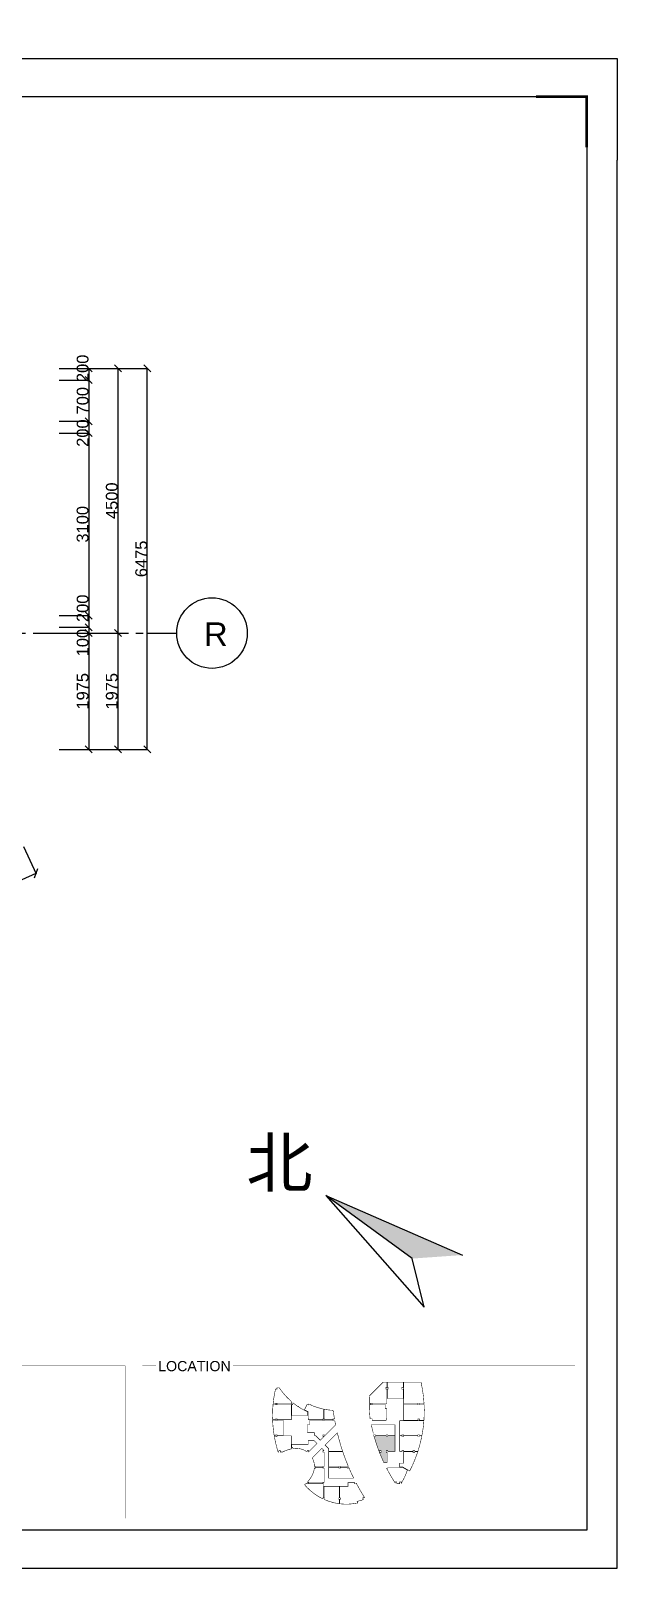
# Model space of a CAD drawing. Header units: inches. Extents: x -29499 to 18736, y -11730 to 82511.
# Drawn here: x 8768 to 18736, y -11730 to 14402 of the extents above; entities that cross this region are included whole.
import ezdxf

# ---------------------------------------------------------------- set-up
doc = ezdxf.new("R2010")
doc.units = ezdxf.units.IN
doc.header["$MEASUREMENT"] = 0
doc.linetypes.add('CENTER', pattern=[2, 1.25, -0.25, 0.25, -0.25])
for name, color, linetype in [('DIM', 3, 'Continuous'), ('DIM TEXT', 7, 'Continuous'), ('WALL', 255, 'Continuous'), ('轴线', 10, 'CENTER')]:
    doc.layers.add(name, color=color, linetype=linetype)
doc.styles.add('3F_2017.02$0$H1', font='swisscl.ttf')
doc.styles.get("Standard").update_dxf_attribs({"font": 'arial.ttf'})
doc.dimstyles.new('DIM-200MM', dxfattribs={"dimtxt": 200, "dimasz": 120, "dimexe": 10, "dimexo": 10, "dimgap": 0.7, "dimtad": 1, "dimdec": 0, "dimrnd": 5, "dimzin": 1, "dimdsep": 46, "dimtxsty": 'Standard', "dimblk": 'OBLIQUE', "dimcen": 0.5, "dimdle": 1, "dimclrd": 256, "dimclre": 256, "dimclrt": 7, "dimaunit": 1, "dimadec": 0, "dimazin": 0, "dimtfac": 1, "dimtdec": 0, "dimtix": 1, "dimtmove": 2, "dimatfit": 3, "dimfxl": 0, "dimtolj": 1, "dimtzin": 1, "dimarcsym": 0})

# ---------------------------------------------------------------- blocks, each defined once
blk = doc.blocks.new('_Oblique')
at = {"color": 0, "linetype": 'ByBlock', "lineweight": -2}
blk.add_line((-0.5, -0.5), (0.5, 0.5), dxfattribs=at)
blk = doc.blocks.new('*D143')
at = {"layer": 'DEFPOINTS', "color": 0, "transparency": 16777216}
for p in [(1880, 8664), (1880, 8464), (9752, 8464)]:
    blk.add_point(p, dxfattribs=at)
at = {"layer": 'DIM', "lineweight": -2, "transparency": 16777216}
for p, q in [((9252, 8664), (9762, 8664)), ((9752, 8665), (9752, 8463)), ((9252, 8464), (9762, 8464))]:
    blk.add_line(p, q, dxfattribs=at)
at = {"layer": 'DIM', "lineweight": -2, "transparency": 16777216, "xscale": 120, "yscale": 120, "zscale": 120}
for p, rotation in [((9752, 8664), 90), ((9752, 8464), 270)]:
    blk.add_blockref('_Oblique', p, dxfattribs=dict(at, rotation=rotation))
at = {"layer": 'DIM', "color": 7, "transparency": 16777216, "insert": (9650, 8664), "char_height": 200, "attachment_point": 5, "rotation": 90}
blk.add_mtext('\\A1;200', dxfattribs=at)
blk = doc.blocks.new('*D144')
at = {"layer": 'DEFPOINTS', "color": 0, "transparency": 16777216}
for p in [(1880, 8464), (1811, 7764), (9752, 7764)]:
    blk.add_point(p, dxfattribs=at)
at = {"layer": 'DIM', "lineweight": -2, "transparency": 16777216}
for p, q in [((9252, 8464), (9762, 8464)), ((9752, 8465), (9752, 7763)), ((9252, 7764), (9762, 7764))]:
    blk.add_line(p, q, dxfattribs=at)
at = {"layer": 'DIM', "lineweight": -2, "transparency": 16777216, "xscale": 120, "yscale": 120, "zscale": 120}
for p, rotation in [((9752, 8464), 90), ((9752, 7764), 270)]:
    blk.add_blockref('_Oblique', p, dxfattribs=dict(at, rotation=rotation))
at = {"layer": 'DIM', "color": 7, "transparency": 16777216, "insert": (9650, 8114), "char_height": 200, "attachment_point": 5, "rotation": 90}
blk.add_mtext('\\A1;700', dxfattribs=at)
blk = doc.blocks.new('*D145')
at = {"layer": 'DEFPOINTS', "color": 0, "transparency": 16777216}
for p in [(1811, 7764), (1827, 7564), (9752, 7564)]:
    blk.add_point(p, dxfattribs=at)
at = {"layer": 'DIM', "lineweight": -2, "transparency": 16777216}
for p, q in [((9252, 7764), (9762, 7764)), ((9752, 7765), (9752, 7563)), ((9252, 7564), (9762, 7564))]:
    blk.add_line(p, q, dxfattribs=at)
at = {"layer": 'DIM', "lineweight": -2, "transparency": 16777216, "xscale": 120, "yscale": 120, "zscale": 120}
for p, rotation in [((9752, 7764), 90), ((9752, 7564), 270)]:
    blk.add_blockref('_Oblique', p, dxfattribs=dict(at, rotation=rotation))
at = {"layer": 'DIM', "color": 7, "transparency": 16777216, "insert": (9650, 7564), "char_height": 200, "attachment_point": 5, "rotation": 90}
blk.add_mtext('\\A1;200', dxfattribs=at)
blk = doc.blocks.new('*D146')
at = {"layer": 'DEFPOINTS', "color": 0, "transparency": 16777216}
for p in [(1827, 7564), (7640, 4464), (9752, 4464)]:
    blk.add_point(p, dxfattribs=at)
at = {"layer": 'DIM', "lineweight": -2, "transparency": 16777216}
for p, q in [((9252, 7564), (9762, 7564)), ((9752, 7565), (9752, 4463)), ((9252, 4464), (9762, 4464))]:
    blk.add_line(p, q, dxfattribs=at)
at = {"layer": 'DIM', "lineweight": -2, "transparency": 16777216, "xscale": 120, "yscale": 120, "zscale": 120}
for p, rotation in [((9752, 7564), 90), ((9752, 4464), 270)]:
    blk.add_blockref('_Oblique', p, dxfattribs=dict(at, rotation=rotation))
at = {"layer": 'DIM', "color": 7, "transparency": 16777216, "insert": (9649, 6014), "char_height": 200, "attachment_point": 5, "rotation": 90}
blk.add_mtext('\\A1;3100', dxfattribs=at)
blk = doc.blocks.new('*D147')
at = {"layer": 'DEFPOINTS', "color": 0, "transparency": 16777216}
for p in [(7640, 4464), (7560, 4264), (9752, 4264)]:
    blk.add_point(p, dxfattribs=at)
at = {"layer": 'DIM', "lineweight": -2, "transparency": 16777216}
for p, q in [((9252, 4464), (9762, 4464)), ((9752, 4465), (9752, 4263)), ((9252, 4264), (9762, 4264))]:
    blk.add_line(p, q, dxfattribs=at)
at = {"layer": 'DIM', "lineweight": -2, "transparency": 16777216, "xscale": 120, "yscale": 120, "zscale": 120}
for p, rotation in [((9752, 4464), 90), ((9752, 4264), 270)]:
    blk.add_blockref('_Oblique', p, dxfattribs=dict(at, rotation=rotation))
at = {"layer": 'DIM', "color": 7, "transparency": 16777216, "insert": (9650, 4586), "char_height": 200, "attachment_point": 5, "rotation": 90}
blk.add_mtext('\\A1;200', dxfattribs=at)
blk = doc.blocks.new('*D148')
at = {"layer": 'DEFPOINTS', "color": 0, "transparency": 16777216}
for p in [(7560, 4164), (8267, 2188), (9752, 2188)]:
    blk.add_point(p, dxfattribs=at)
at = {"layer": 'DIM', "lineweight": -2, "transparency": 16777216}
for p, q in [((9252, 4164), (9762, 4164)), ((9752, 4165), (9752, 2187)), ((9252, 2188), (9762, 2188))]:
    blk.add_line(p, q, dxfattribs=at)
at = {"layer": 'DIM', "lineweight": -2, "transparency": 16777216, "xscale": 120, "yscale": 120, "zscale": 120}
for p, rotation in [((9752, 4164), 90), ((9752, 2188), 270)]:
    blk.add_blockref('_Oblique', p, dxfattribs=dict(at, rotation=rotation))
at = {"layer": 'DIM', "color": 7, "transparency": 16777216, "insert": (9650, 3176), "char_height": 200, "attachment_point": 5, "rotation": 90}
blk.add_mtext('\\A1;1975', dxfattribs=at)
blk = doc.blocks.new('*D149')
at = {"layer": 'DEFPOINTS', "color": 0, "transparency": 16777216}
for p in [(2217, 8664), (8267, 4164), (10249, 4164)]:
    blk.add_point(p, dxfattribs=at)
at = {"layer": 'DIM', "lineweight": -2, "transparency": 16777216}
for p, q in [((9749, 8664), (10259, 8664)), ((10249, 8665), (10249, 4163)), ((9749, 4164), (10259, 4164))]:
    blk.add_line(p, q, dxfattribs=at)
at = {"layer": 'DIM', "lineweight": -2, "transparency": 16777216, "xscale": 120, "yscale": 120, "zscale": 120}
for p, rotation in [((10249, 8664), 90), ((10249, 4164), 270)]:
    blk.add_blockref('_Oblique', p, dxfattribs=dict(at, rotation=rotation))
at = {"layer": 'DIM', "color": 7, "transparency": 16777216, "insert": (10146, 6414), "char_height": 200, "attachment_point": 5, "rotation": 90}
blk.add_mtext('\\A1;4500', dxfattribs=at)
blk = doc.blocks.new('*D150')
at = {"layer": 'DEFPOINTS', "color": 0, "transparency": 16777216}
for p in [(7560, 4264), (7560, 4164), (9752, 4164)]:
    blk.add_point(p, dxfattribs=at)
at = {"layer": 'DIM', "lineweight": -2, "transparency": 16777216}
for p, q in [((9252, 4264), (9762, 4264)), ((9752, 4265), (9752, 4163)), ((9252, 4164), (9762, 4164))]:
    blk.add_line(p, q, dxfattribs=at)
at = {"layer": 'DIM', "lineweight": -2, "transparency": 16777216, "xscale": 120, "yscale": 120, "zscale": 120}
for p, rotation in [((9752, 4264), 90), ((9752, 4164), 270)]:
    blk.add_blockref('_Oblique', p, dxfattribs=dict(at, rotation=rotation))
at = {"layer": 'DIM', "color": 7, "transparency": 16777216, "insert": (9650, 4003), "char_height": 200, "attachment_point": 5, "rotation": 90}
blk.add_mtext('\\A1;100', dxfattribs=at)
blk = doc.blocks.new('*D162')
at = {"layer": 'DEFPOINTS', "color": 0, "transparency": 16777216}
for p in [(-29499, 82511), (7867, 2212), (-7152, -3398), (-1346, -3936)]:
    blk.add_point(p, dxfattribs=at)
at = {"layer": 'DIM', "lineweight": -2, "transparency": 16777216}
for p, q in [((8647, 536), (8862, 74)), ((-6737, -4992), (-6609, -5486))]:
    blk.add_line(p, q, dxfattribs=at)
blk.add_arc((-29499, 82511), 90915, 284.58078, 294.95408, dxfattribs=at)
at = {"layer": 'DIM', "lineweight": -2, "transparency": 16777216, "xscale": 120, "yscale": 120, "zscale": 120}
for p, rotation in [((8858, 83), 24.95408046656782), ((-6611, -5476), 194.580781532387)]:
    blk.add_blockref('_Oblique', p, dxfattribs=dict(at, rotation=rotation))
at = {"layer": 'DIM', "color": 7, "transparency": 16777216, "insert": (1214, -2950), "char_height": 200, "attachment_point": 5, "rotation": 19.7674}
blk.add_mtext('\\A1;⌒15995', dxfattribs=at)
blk = doc.blocks.new('*D168')
at = {"layer": 'DEFPOINTS', "color": 0, "transparency": 16777216}
for p in [(8267, 4164), (8267, 2188), (10249, 2188)]:
    blk.add_point(p, dxfattribs=at)
at = {"layer": 'DIM', "lineweight": -2, "transparency": 16777216}
for p, q in [((9749, 4164), (10259, 4164)), ((10249, 4165), (10249, 2187)), ((9749, 2188), (10259, 2188))]:
    blk.add_line(p, q, dxfattribs=at)
at = {"layer": 'DIM', "lineweight": -2, "transparency": 16777216, "xscale": 120, "yscale": 120, "zscale": 120}
for p, rotation in [((10249, 4164), 90), ((10249, 2188), 270)]:
    blk.add_blockref('_Oblique', p, dxfattribs=dict(at, rotation=rotation))
at = {"layer": 'DIM', "color": 7, "transparency": 16777216, "insert": (10146, 3176), "char_height": 200, "attachment_point": 5, "rotation": 90}
blk.add_mtext('\\A1;1975', dxfattribs=at)
blk = doc.blocks.new('*D169')
at = {"layer": 'DEFPOINTS', "color": 0, "transparency": 16777216}
for p in [(2217, 8664), (10749, 8664), (8267, 2188)]:
    blk.add_point(p, dxfattribs=at)
at = {"layer": 'DIM', "lineweight": -2, "transparency": 16777216}
for p, q in [((10249, 8664), (10759, 8664)), ((10749, 2187), (10749, 8665)), ((10249, 2188), (10759, 2188))]:
    blk.add_line(p, q, dxfattribs=at)
at = {"layer": 'DIM', "lineweight": -2, "transparency": 16777216, "xscale": 120, "yscale": 120, "zscale": 120}
for p, rotation in [((10749, 8664), 90), ((10749, 2188), 270)]:
    blk.add_blockref('_Oblique', p, dxfattribs=dict(at, rotation=rotation))
at = {"layer": 'DIM', "color": 7, "transparency": 16777216, "insert": (10646, 5426), "char_height": 200, "attachment_point": 5, "rotation": 90}
blk.add_mtext('\\A1;6475', dxfattribs=at)

msp = doc.modelspace()

# ---------------------------------------------------------------- hatches: boundary and pattern name
msp.add_hatch(color=256).paths.add_polyline_path([(15253, -6466.2), (16103, -6406.4), (13781.5, -5394.6)])
at = {"layer": 'WALL'}
h = msp.add_hatch(color=256, dxfattribs=at)
h.dxf.hatch_style = 1
edge = h.paths.add_edge_path()
edge.add_line((14958.7, -9478.8), (14837.1, -9478.8))
edge.add_line((14837.1, -9478.8), (14837.1, -9490))
edge.add_line((14837.1, -9490), (14808.3, -9490))
edge.add_line((14808.3, -9490), (14808.3, -9478.8))
edge.add_line((14808.3, -9478.8), (14625.9, -9478.8))
edge.add_line((14625.9, -9478.8), (14625.9, -9490))
edge.add_line((14625.9, -9490), (14603.7, -9490))
edge.add_arc((17204.5, -8771), 2698.4, 195.45398, 201.47401)
edge.add_line((14693.5, -9758.8), (14693.5, -9730))
edge.add_line((14693.5, -9730), (14722.3, -9730))
edge.add_line((14722.3, -9730), (14722.3, -9758.8))
edge.add_line((14722.3, -9758.8), (14693.2, -9759))
edge.add_line((14693.2, -9759), (14766.4, -9930))
edge.add_line((14766.4, -9930), (14824.3, -9930))
edge.add_line((14824.3, -9930), (14824.3, -9758.8))
edge.add_line((14824.3, -9758.8), (14808.3, -9758.8))
edge.add_line((14808.3, -9758.8), (14808.3, -9730))
edge.add_line((14808.3, -9730), (14837.1, -9730))
edge.add_line((14837.1, -9730), (14837.1, -9741.2))
edge.add_line((14837.1, -9741.2), (14958.7, -9741.2))
edge.add_line((14958.7, -9741.2), (14958.7, -9478.8))

# ---------------------------------------------------------------- linework, layer by layer
for p, q in [((15253, -6466.2), (13781.5, -5394.6)), ((13781.5, -5394.6), (16103, -6406.4)), ((13781.5, -5394.6), (15457, -7293.5))]:
    msp.add_line(p, q)
at = {"ltscale": 0.1}
msp.add_line((15457, -7293.5), (15253, -6466.2), dxfattribs=at)
at = {"ltscale": 300}
msp.add_line((13309, -8973.3), (13305.4, -8978.6), dxfattribs=at)
for points in [[(-17552.2, -10001.8), (-17552.2, 13931), (17007.8, 13931)], [(17007.8, 13931), (18735.8, 13931), (18735.8, 12203)], [(17007.8, -11729.8), (18735.8, -11729.8), (18735.8, 12203)], [(-17552.2, -10001.8), (-17552.2, -11729.8), (17007.8, -11729.8)]]:
    msp.add_lwpolyline(points)
msp.add_lwpolyline([(-17033.8, 13283), (18217.4, 13283), (18217.4, -11081.8), (-17033.8, -11081.8)], close=True)
for points, const_width in [([(18217.4, 12419), (18217.4, 13283), (17353.4, 13283)], 43.2), ([(-2445.4, -8290.3), (10372.1, -8290.3), (10372.1, -10881.8), (-3665, -10881.8), (-3665, -8290.3), (-3431.9, -8290.3)], 4.32), ([(12203.4, -8290.3), (18017.4, -8290.3), (18017.4, -10881.8), (10664.3, -10881.8), (10664.3, -8290.3), (10897.4, -8290.3)], 4.32)]:
    msp.add_lwpolyline(points, dxfattribs=dict(const_width=const_width))
at = {"ltscale": 300, "const_width": 9}
for points in [[(14822.7, -8566.8), (14757, -8566.8), (14524.8, -8799.1, 0.0147804), (14520.9, -8934.8), (14539.5, -8934.8), (14539.5, -8923.6), (14568.3, -8923.6), (14568.3, -8934.8), (14808.3, -8934.8), (14808.3, -8923.6), (14819.5, -8923.6), (14819.5, -8685.2), (14806.7, -8685.2), (14806.7, -8653.2), (14822.7, -8653.2), (14822.7, -8566.8)], [(15105.9, -8566.8), (15105.9, -8934.8), (15345.9, -8934.8), (15345.9, -8923.6), (15374.7, -8923.6), (15374.7, -8934.8), (15452.3, -8934.8, 0.0417894), (15401, -8566.8), (15105.9, -8566.8)], [(12991.7, -8662.8), (12953.8, -8662.8), (12953.8, -8682), (12928.2, -8682), (12927.9, -8682, 0.031204), (12886.9, -8934.8), (12928.2, -8934.8), (12928.2, -8925.2), (12953.8, -8925.2), (12953.8, -8934.8), (13197, -8934.8), (13197.1, -8895.6, -0.0677698), (12991.7, -8662.8, 0.5373054)], [(13197, -8941.2), (12953.8, -8941.2), (12953.8, -8950.8), (12928.2, -8950.8), (12928.2, -8941.2), (12886.3, -8941.2, 0.0319798), (12878.1, -9203.6), (12928.2, -9203.6), (12928.2, -9194), (12953.8, -9194), (12953.8, -9203.6), (13197, -9203.6), (13197, -8941.2)], [(13491.3, -8937.5), (13482.5, -8955.6), (13463.8, -8946.5), (13418.7, -9038.8), (13481.9, -9069.4), (13481.9, -9194), (13491.4, -9194), (13491.4, -9203.6), (13734.7, -9203.6), (13734.7, -9194), (13744.3, -9194), (13744.3, -9025.2, -0.0658458), (13491.3, -8937.5, -0.6169521)], [(13750.7, -9026.5), (13750.7, -9194), (13760.3, -9194), (13760.3, -9203.6), (13906.3, -9203.6), (13906.3, -9194), (13929.9, -9194, -0.0101782), (13907.3, -9045.2, -0.0386923), (13750.7, -9026.5, -0.8211265)], [(14521, -8941.2, 0.0267141), (14535, -9186.2, 0.0005042), (14535.5, -9190.8), (14569.9, -9190.8), (14569.9, -9214.8), (14808.3, -9214.8), (14808.3, -9192.4), (14819.5, -9192.4), (14819.5, -9018), (14790.7, -9018), (14790.7, -8941.2), (14568.3, -8941.2), (14568.3, -8952.4), (14539.5, -8952.4), (14539.5, -8941.2), (14521, -8941.2)], [(15105.9, -9214.8), (15347.5, -9214.8), (15347.5, -9194), (15373.1, -9194), (15373.1, -9214.8), (15450.1, -9214.8, 0.0307487), (15452.7, -8941.2), (15374.7, -8941.2), (15374.7, -8952.4), (15345.9, -8952.4), (15345.9, -8941.2), (15105.9, -8941.2), (15105.9, -9214.8)], [(13057.9, -9210), (12953.8, -9210), (12953.8, -9219.6), (12928.2, -9219.6), (12928.2, -9210), (12878.3, -9210, 0.0321249), (12904.6, -9472.4), (12928.2, -9472.4), (12928.2, -9462.8), (12953.8, -9462.8), (12953.8, -9472.4), (13057.9, -9472.4), (13057.9, -9210)], [(13931.9, -9219.6), (13934.4, -9219.2, 0.0051286), (13948.6, -9293.8), (13760.3, -9482), (13760.3, -9462.8), (13734.7, -9462.8), (13734.7, -9488.4), (13753.9, -9488.4), (13687.8, -9554.5), (13605.8, -9472.4), (13585.9, -9472.4), (13585.9, -9424.4), (13470.7, -9424.4), (13470.7, -9286.8), (13510.7, -9286.8), (13510.7, -9210), (13734.7, -9210), (13734.7, -9219.6), (13760.3, -9219.6), (13760.3, -9210), (13906.3, -9210), (13906.3, -9219.6), (13931.9, -9219.6)], [(15038.7, -9221.2), (15038.7, -9472.4), (15077.1, -9472.4), (15077.1, -9461.2), (15105.9, -9461.2), (15105.9, -9472.4), (15345.9, -9472.4), (15345.9, -9461.2), (15374.7, -9461.2), (15374.7, -9472.4), (15416.6, -9472.4, 0.0284689), (15449.7, -9221.2), (15038.7, -9221.2)], [(13197.1, -9478.8), (12953.8, -9478.8), (12953.8, -9488.4), (12928.2, -9488.4), (12928.2, -9478.8), (12905.7, -9478.8, 0.0342831), (12971.5, -9752.4), (12983.5, -9752.4), (12983.5, -9731.6), (13009.1, -9731.6), (13009.1, -9752.4), (13053.3, -9752.4, -0.0808579), (13197.1, -9701.2), (13197.1, -9478.8)], [(13481.9, -9560.4), (13481.9, -9624.4), (13203.5, -9624.4), (13203.5, -9674), (13222.6, -9674), (13222.6, -9697.2, -0.0191873), (13258.3, -9692.9, -0.0650688), (13333.1, -9696.5, -0.1046704), (13455.6, -9746.3, -0.014224), (13465.8, -9753.7), (13465.8, -9731.6), (13491.4, -9731.6), (13491.4, -9750.9), (13633.5, -9608.8), (13585.2, -9560.4), (13481.9, -9560.4)], [(13978, -9427.2), (13769.3, -9635.9), (13832.3, -9698.9), (13832.3, -9741.2), (14068.1, -9741.2, -0.0220893), (13978, -9427.2, 0.7884747)], [(15038.7, -9478.8), (15038.7, -9741.2), (15077.1, -9741.2), (15077.1, -9730), (15105.9, -9730), (15105.9, -9741.2), (15265.9, -9741.2), (15265.9, -9730), (15294.7, -9730), (15294.7, -9741.2), (15348, -9741.2, 0.030445), (15415.4, -9478.8), (15374.7, -9478.8), (15374.7, -9490), (15345.9, -9490), (15345.9, -9478.8), (15105.9, -9478.8), (15105.9, -9490), (15077.1, -9490), (15077.1, -9478.8), (15038.7, -9478.8)], [(13753.9, -9731.6), (13734.6, -9731.6), (13734.6, -9757.2), (13753.9, -9757.2), (13753.9, -10000.4), (13734.7, -10000.4), (13734.7, -10010), (13609.9, -10010), (13609.9, -10000.4), (13588.9, -10000.4, 0.0821614), (13572.7, -9901.3, 0.0424775), (13551.8, -9853.4), (13715, -9690.2), (13753.9, -9729.1), (13753.9, -9731.6)], [(14070.3, -9747.6), (13832.3, -9747.6), (13832.3, -10010), (14003.5, -10010), (14003.5, -10000.4), (14029.1, -10000.4), (14029.1, -10010), (14144.8, -10010), (14144.8, -10000.4), (14166.1, -10000.4, -0.0182762), (14070.3, -9747.6, 0.7178256)], [(15105.9, -9747.6), (15105.9, -9942.8), (15038.7, -9942.8), (15038.7, -10010), (15092.3, -10010), (15208.4, -10077.1, 0.0401447), (15346, -9747.6), (15294.7, -9747.6), (15294.7, -9758.8), (15265.9, -9758.8), (15265.9, -9747.6), (15105.9, -9747.6)], [(13753.9, -10026), (13734.7, -10026), (13734.7, -10016.4), (13609.9, -10016.4), (13609.9, -10026), (13587.7, -10026, -0.0846136), (13561.7, -10126.1, -0.0286708), (13535.1, -10177.2, -0.0203187), (13505.4, -10222.7, -0.0426876), (13465.9, -10269.2), (13491.5, -10269.2), (13491.5, -10278.8), (13734.7, -10278.8), (13734.7, -10269.2), (13753.9, -10269.2), (13753.9, -10026)], [(14172.9, -10016.4), (14170.4, -10016.4), (14170.4, -10026), (14144.8, -10026), (14144.8, -10016.4), (14029.1, -10016.4), (14029.1, -10026), (14003.5, -10026), (14003.5, -10016.4), (13832.3, -10016.4), (13832.3, -10198.8), (14256.6, -10198.8, -0.0135674), (14172.9, -10016.4, -0.2044863)], [(13744.3, -10294.8), (13734.7, -10294.8), (13734.7, -10285.2), (13491.5, -10285.2), (13491.5, -10294.8), (13465.9, -10294.8), (13465.9, -10285.2), (13450.2, -10285.2, -0.0198927), (13421.8, -10310.1, 0.0154217), (13459.7, -10352.7, 0.0925434), (13734.7, -10551.8), (13734.7, -10533.2), (13744.3, -10533.2), (13744.3, -10294.8)], [(13760.3, -10558.8), (13758.6, -10562.7, 0.0717545), (14013.1, -10633.2), (14013.1, -10558.8), (14003.5, -10558.8), (14003.5, -10533.2), (14013.1, -10533.2), (14013.1, -10336.4), (13750.7, -10336.4), (13750.7, -10533.2), (13760.3, -10533.2), (13760.3, -10558.8)], [(14019.5, -10336.4), (14019.5, -10533.2), (14029.1, -10533.2), (14029.1, -10558.8), (14019.5, -10558.8), (14019.5, -10634, 0.0839684), (14327.6, -10619.4), (14311.3, -10593.4, 0.0414302), (14427.5, -10560.4), (14413.1, -10560.4), (14413.1, -10531.6), (14441.9, -10531.6), (14442.3, -10531.4, -0.0196003), (14297.9, -10280), (14297.9, -10294.8), (14272.3, -10294.8), (14272.3, -10275.6), (14160.3, -10275.6), (14160.3, -10336.4), (14019.5, -10336.4)]]:
    msp.add_lwpolyline(points, format="xyb", dxfattribs=at)
msp.add_lwpolyline([(15099.5, -8566.8), (14829.1, -8566.8), (14829.1, -8653.2), (14838.7, -8653.2), (14838.7, -8685.2), (14829.1, -8685.2), (14829.1, -8845.2), (15099.5, -8845.2), (15099.5, -8685.2), (15075.5, -8685.2), (15075.5, -8653.2), (15099.5, -8653.2), (15099.5, -8566.8)], dxfattribs=at)
for points in [[(13203.5, -8950.8), (13203.5, -9133.2), (13475.5, -9133.2), (13475.5, -9073.5, -0.0648855), (13222.6, -8917.1), (13222.6, -8925.2), (13222.6, -8950.8)], [(14958.7, -9478.8), (14837.1, -9478.8), (14837.1, -9490), (14808.3, -9490), (14808.3, -9478.8), (14625.9, -9478.8), (14625.9, -9490), (14603.7, -9490, 0.0262734), (14693.5, -9758.8), (14693.5, -9730), (14722.3, -9730), (14722.3, -9758.8), (14693.2, -9759), (14766.4, -9930), (14824.3, -9930), (14824.3, -9758.8), (14808.3, -9758.8), (14808.3, -9730), (14837.1, -9730), (14837.1, -9741.2), (14958.7, -9741.2), (14958.7, -9478.8)]]:
    msp.add_lwpolyline(points, format="xyb", close=True, dxfattribs=at)
for points in [[(14556.2, -9291.6), (14571, -9360.7), (14584.9, -9416.5), (14597.1, -9465.7), (14597.1, -9461.2), (14625.9, -9461.2), (14625.9, -9472.4), (14808.3, -9472.4), (14808.3, -9461.2), (14837.1, -9461.2), (14837.1, -9472.4), (14958.7, -9472.4), (14958.7, -9291.6)], [(14814.3, -10027.6), (14857.6, -10108.5), (14898.4, -10179.3), (14941.6, -10249.5), (14961.3, -10280), (14961.3, -10262.8), (14990.1, -10262.8), (14990.1, -10291.6), (15038.7, -10291.6), (15038.7, -10262.8), (15067.5, -10262.8), (15067.5, -10281.2), (15089.4, -10243), (15106.2, -10211.3), (15130.8, -10159.4), (15146.4, -10122.6), (15168.7, -10061.6), (15090.6, -10016.4), (14837.1, -10016.4), (14837.1, -10027.6), (14814.3, -10027.6)]]:
    msp.add_lwpolyline(points, close=True, dxfattribs=at)
at = {"layer": 'DIM'}
msp.add_line((10748.5, 4164.9), (11248.5, 4164.9), dxfattribs=at)
msp.add_circle((11848.5, 4164.9), 600, dxfattribs=at)
at = {"layer": '轴线', "ltscale": 500}
msp.add_line((-9194.1, 4163.9), (11248.5, 4163.9), dxfattribs=at)

# ---------------------------------------------------------------- texts
at = {"style": '3F_2017.02$0$H1'}
msp.add_text('北', height=826.2, dxfattribs=at).set_placement((12431.3, -5249.3))
msp.add_text('LOCATION', height=172.8).set_placement((10933.2, -8380.6))
at = {"layer": 'DIM TEXT', "insert": (11711.1, 4346.8), "char_height": 400, "attachment_point": 1}
msp.add_mtext_dynamic_manual_height_columns('R', width=10456.675, gutter_width=2, heights=[0], dxfattribs=at)

# ---------------------------------------------------------------- dimensions: what is measured, and where the dimension line sits
at = {"layer": 'DIM'}
dim = msp.add_angular_dim_3p(base=(-1346.3, -3935.7), center=(-29498.8, 82511), p1=(-7152.1, -3397.6), p2=(7867.1, 2211.7), text='⌒15995', dimstyle='DIM-200MM', dxfattribs=at)
dim.commit()
dim.dimension.update_dxf_attribs({"geometry": '*D162', "text_midpoint": (1214.3, -2950.2)})
for base, p1, p2, picture, middle in [((9752.3, 8464), (1879.6, 8664), (1879.6, 8464), '*D143', (9649.5, 8664)), ((9752.3, 7563.9), (1811.1, 7763.9), (1827.2, 7563.9), '*D145', (9649.5, 7563.9)), ((9752.3, 4264), (7640.3, 4464), (7559.6, 4264), '*D147', (9649.5, 4586.3)), ((9752.3, 4163.9), (7559.6, 4264), (7559.6, 4163.9), '*D150', (9649.5, 4002.8))]:
    dim = msp.add_linear_dim(base=base, p1=p1, p2=p2, angle=90, dimstyle='DIM-200MM', dxfattribs=at)
    dim.commit()
    dim.dimension.update_dxf_attribs({"geometry": picture, "text_midpoint": middle, "dimtype": 160})
for base, p1, p2, picture, middle in [((10248.5, 4163.9), (2217.1, 8664), (8267.1, 4163.9), '*D149', (10145.7, 6414)), ((10748.5, 8664), (8267.1, 2188.2), (2217.1, 8664), '*D169', (10645.7, 5426.1)), ((9752.3, 7763.9), (1879.6, 8464), (1811.1, 7763.9), '*D144', (9649.5, 8114)), ((9752.3, 4464), (1827.2, 7563.9), (7640.3, 4464), '*D146', (9649.5, 6014)), ((9752.3, 2188.2), (7559.6, 4163.9), (8267.1, 2188.2), '*D148', (9649.5, 3176.1)), ((10248.5, 2188.2), (8267.1, 4163.9), (8267.1, 2188.2), '*D168', (10145.7, 3176.1))]:
    dim = msp.add_linear_dim(base=base, p1=p1, p2=p2, angle=90, dimstyle='DIM-200MM', dxfattribs=at)
    dim.commit()
    dim.dimension.update_dxf_attribs({"geometry": picture, "text_midpoint": middle})

doc.saveas('drawing.dxf')
